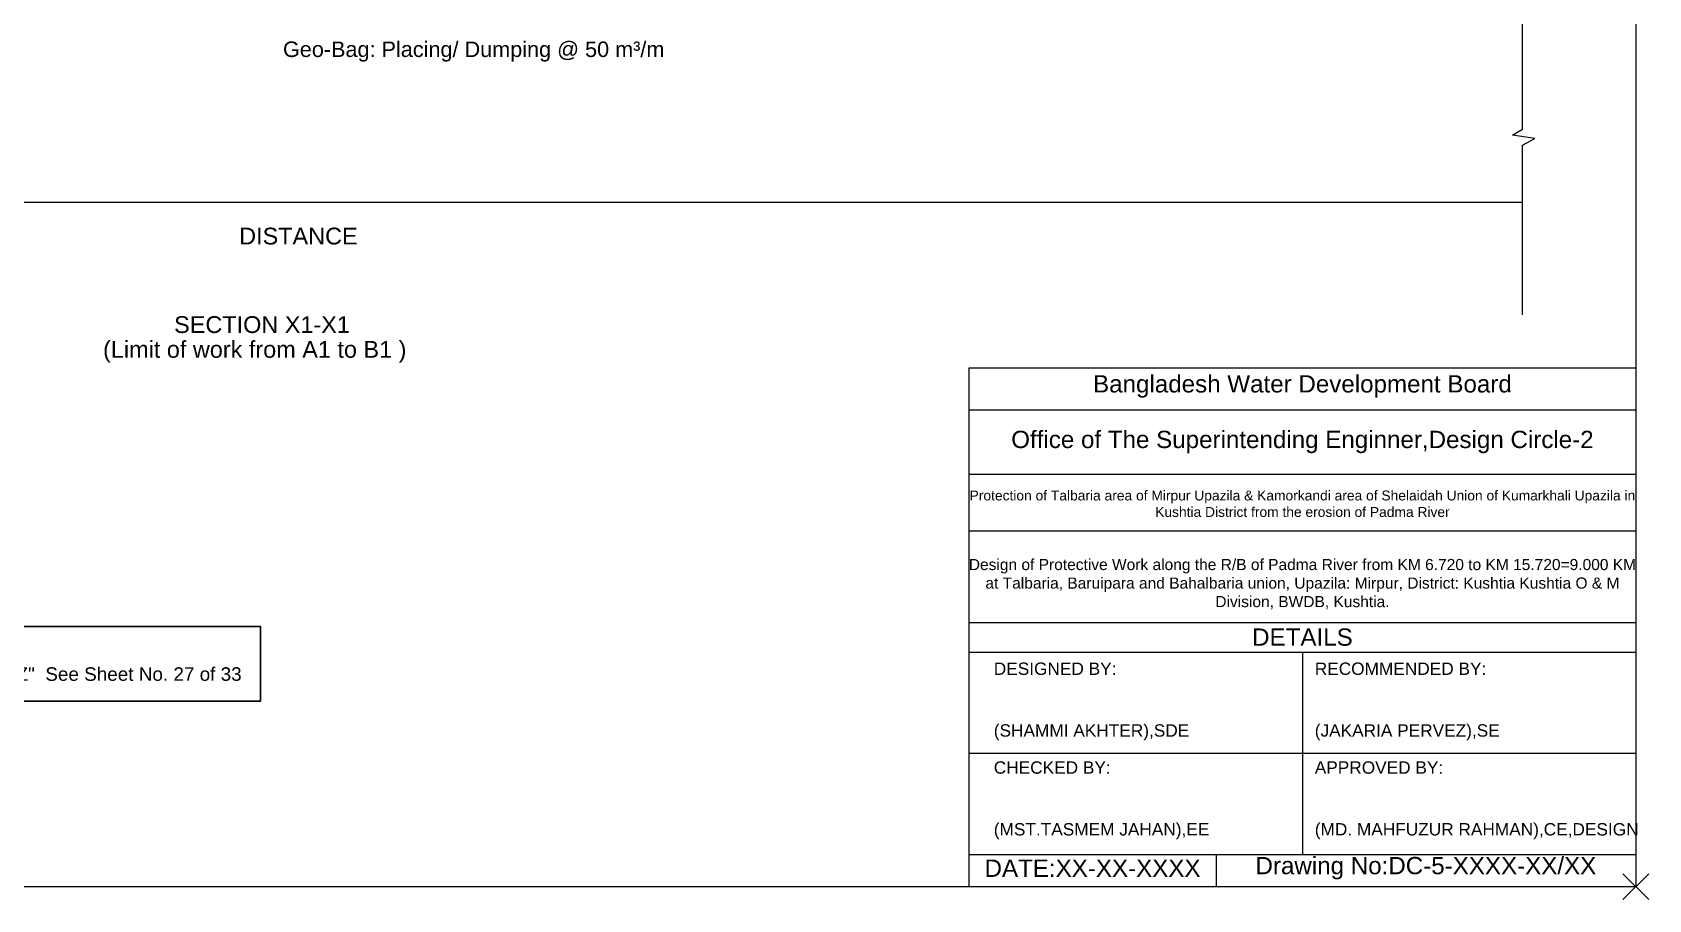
# Model space of a CAD drawing. Header units: inches. Extents: x 15 to 141071, y -30183 to 14738.
# Drawn here: x 69865.6 to 69990.8, y -9239.7 to -9172.5 of the extents above; entities that cross this region are included whole.
import ezdxf

# ---------------------------------------------------------------- set-up
doc = ezdxf.new("R2010")
doc.units = ezdxf.units.IN
doc.header["$MEASUREMENT"] = 0
doc.header["$PDMODE"] = 3
doc.layers.add('LINE', color=7, linetype='Continuous')
doc.layers.add('Long Section Labels', color=7, linetype='Continuous', lineweight=9)
doc.styles.get("Standard").update_dxf_attribs({"font": 'arial.ttf'})

msp = doc.modelspace()

# ---------------------------------------------------------------- linework, layer by layer
at = {"color": 0, "lineweight": 20}
msp.add_line((69824.766439, -9185.689464), (69981.041822, -9185.689464), dxfattribs=at)
at = {"color": 0, "linetype": 'Continuous', "lineweight": 20, "ltscale": 0.5}
msp.add_lwpolyline([(69981.041822, -9194.410176), (69981.041822, -9181.287934), (69981.990115, -9180.75045), (69980.274918, -9180.50045), (69981.041822, -9180.048186), (69981.041822, -9158.549737)], dxfattribs=at)
at = {"color": 0, "lineweight": 20}
msp.add_lwpolyline([(69879.61603, -9189.703973, 0, 0, 0), (69901.602428, -9189.703973, 0.785228, 0, 0), (69903.172885, -9189.703973, 0, 0, 0)], format="xyseb", dxfattribs=at)
at = {"color": 0, "linetype": 'Continuous', "lineweight": -3, "ltscale": 0.5}
msp.add_lwpolyline([(69846.286492, -9218.557978), (69883.256129, -9218.557978), (69883.256129, -9224.324012), (69846.286492, -9224.324012)], close=True, dxfattribs=at)
msp.add_point((69989.819275, -9238.709105))
at = {"layer": 'Long Section Labels'}
msp.add_lwpolyline([(69798.474855, -9103.409465), (69989.819275, -9103.409465), (69989.819275, -9238.709105), (69798.474855, -9238.709105)], close=True, dxfattribs=at)
for points in [[(69938.156282, -9238.709105), (69938.156282, -9198.526777), (69989.819275, -9198.526777)], [(69938.156282, -9201.779632), (69989.819275, -9201.779632)], [(69938.156282, -9206.754587), (69989.819275, -9206.754587)], [(69938.156282, -9211.155508), (69989.819275, -9211.155508)], [(69938.156282, -9218.235252), (69989.819275, -9218.235252)], [(69938.156282, -9220.531385), (69989.819275, -9220.531385)], [(69963.987779, -9220.531385), (69963.987779, -9236.221627)], [(69938.156282, -9228.376506), (69989.819275, -9228.376506)], [(69938.156282, -9236.221627), (69989.819275, -9236.221627)], [(69957.290724, -9236.221627), (69957.290724, -9238.709105)]]:
    msp.add_lwpolyline(points, dxfattribs=at)

# ---------------------------------------------------------------- texts
at = {"color": 0, "lineweight": 20}
msp.add_text('DISTANCE', height=1.3, dxfattribs=at).set_placement((69881.591072, -9188.963565))
at = {"color": 0, "lineweight": 20, "char_height": 1.3, "attachment_point": 1}
for s, insert in [('SECTION X1-X1  ', (69876.550552, -9194.521123)), ('(Limit of work from A1 to B1 )', (69871.042851, -9196.439676))]:
    msp.add_mtext(s, dxfattribs=dict(at, insert=insert))
at = {"color": 0, "linetype": 'ByBlock', "lineweight": 30, "ltscale": 0.5, "insert": (69848.40485, -9219.966362), "char_height": 1.04780933, "width": 46.00178369, "attachment_point": 1}
msp.add_mtext('N:B:-\\Pa) For Details"X", "Y" & "Z"  See Sheet No. 27 of 33', dxfattribs=at)
at = {"layer": 'LINE', "color": 0, "linetype": 'ByBlock', "lineweight": 20, "ltscale": 0.5, "insert": (69884.986487, -9173.247196), "char_height": 1.2, "attachment_point": 1}
msp.add_mtext('Geo-Bag: {\\A1;Placing}/ Dumping @ 50 m³/m', dxfattribs=at)
at = {"layer": 'Long Section Labels', "char_height": 1.33941094, "attachment_point": 5}
for s, insert in [('Bangladesh Water Development Board', (69963.987779, -9199.96186)), ('Office of The Superintending Enginner,Design Circle-2', (69963.987779, -9204.267109))]:
    msp.add_mtext(s, dxfattribs=dict(at, insert=insert))
at = {"layer": 'Long Section Labels'}
for s, insert, char_height, width, attachment_point in [('Protection of Talbaria area of Mirpur Upazila & Kamorkandi area of Shelaidah Union of Kumarkhali Upazila in Kushtia District from the erosion of Padma River', (69963.987779, -9209.05072), 0.76537768, 53.57643759, 5), ('Design of Protective Work along the R/B of Padma River from KM 6.720 to KM 15.720=9.000 KM at Talbaria, Baruipara and Bahalbaria union, Upazila: Mirpur, District: Kushtia Kushtia O & M Division, BWDB, Kushtia.', (69963.987779, -9215.269413), 0.86104989, 51.66299339, 5), ('DETAILS', (69963.987779, -9219.383318), 1.3394109, 53.57643759, 5), ('DESIGNED BY:^J^J^J(SHAMMI AKHTER),SDE', (69940.069726, -9224.358273), 0.9567221, 26.78821879, 4), ('RECOMMENDED BY:^J^J^J(JAKARIA PERVEZ),SE', (69964.944501, -9224.358273), 0.9567221, 26.78821879, 4), ('CHECKED BY:^J^J^J(MST.TASMEM JAHAN),EE', (69940.069726, -9232.01205), 0.9567221, 26.78821879, 4), ('APPROVED BY:^J^J^J(MD. MAHFUZUR RAHMAN),CE,DESIGN', (69964.944501, -9232.01205), 0.9567221, 26.78821879, 4), ('Drawing No:DC-5-XXXX-XX/XX', (69973.555, -9237.274022), 1.33941094, 42.09577239, 5), ('DATE:XX-XX-XXXX', (69947.723503, -9237.274022), 1.33941094, 26.78821879, 5)]:
    msp.add_mtext(s, dxfattribs=dict(at, insert=insert, char_height=char_height, width=width, attachment_point=attachment_point))

doc.saveas('drawing.dxf')
